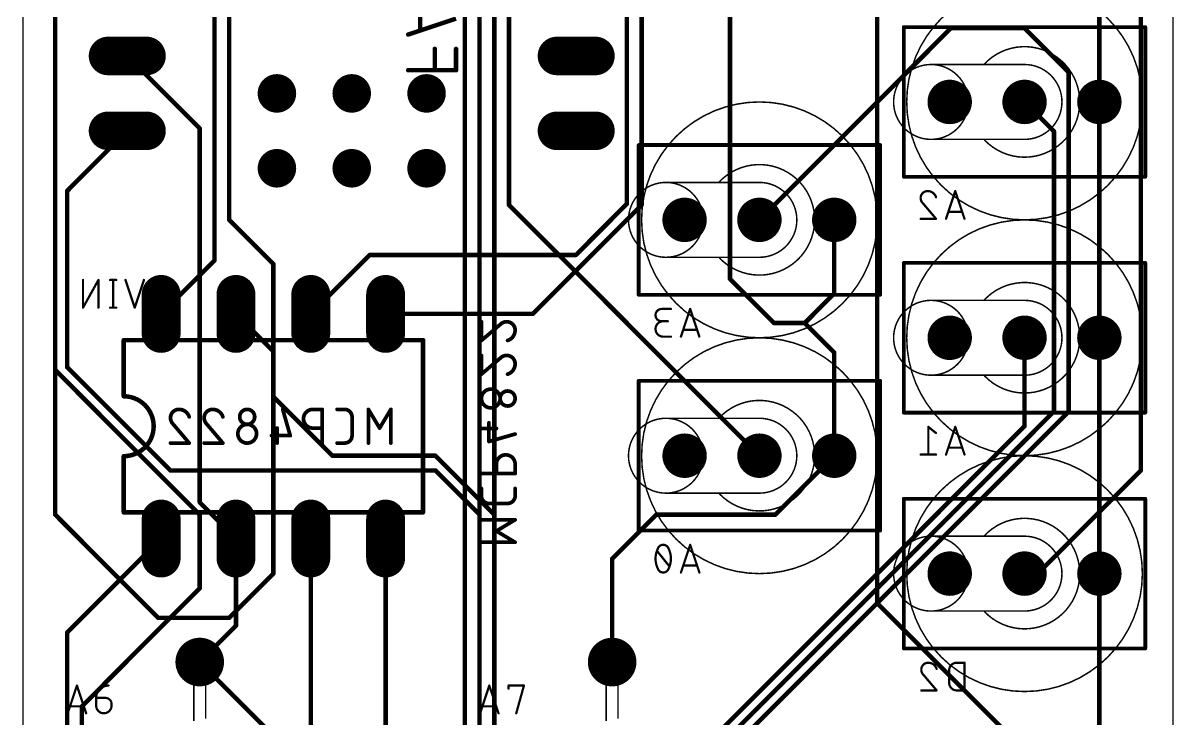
# Model space of a CAD drawing. Extents: x 0 to 39, y 0 to 99.
# Drawn here: x 0 to 39.04, y 26.07 to 49.68 of the extents above; entities that cross this region are included whole.
import ezdxf

# ---------------------------------------------------------------- set-up
doc = ezdxf.new("R2010")
doc.units = 0
for name, color, linetype in [('1', 12, 'CONTINUOUS'), ('16', 132, 'CONTINUOUS'), ('17', 110, 'CONTINUOUS'), ('20', 31, 'CONTINUOUS'), ('21', 253, 'CONTINUOUS'), ('22', 253, 'CONTINUOUS'), ('23', 53, 'CONTINUOUS'), ('24', 53, 'CONTINUOUS'), ('26', 253, 'CONTINUOUS'), ('28', 253, 'CONTINUOUS'), ('51', 253, 'CONTINUOUS')]:
    doc.layers.add(name, color=color, linetype=linetype)

# ---------------------------------------------------------------- blocks, each defined once
blk = doc.blocks.new('ROUNDP')
at = {"const_width": 0.5}
blk.add_lwpolyline([(0, -0.25, 1), (0, 0.25, 1), (0, -0.25)], format="xyb", dxfattribs=at)
blk = doc.blocks.new('LONGP100')
at = {"const_width": 1}
blk.add_lwpolyline([(-0.5, 0), (0.5, 0)], dxfattribs=at)
at = {"const_width": 0.5}
for points in [[(-0.5, 0.25, 1), (-0.5, -0.25)], [(0.5, -0.25, 1), (0.5, 0.25)]]:
    blk.add_lwpolyline(points, format="xyb", dxfattribs=at)

msp = doc.modelspace()

# ---------------------------------------------------------------- linework, layer by layer
at = {"layer": '1', "const_width": 0.1524}
for points in [[(37.9478, 72), (37.9478, 34.5)], [(21, 59.04), (21, 43.5)], [(20.5, 57), (20.5, 43.54)], [(1.0922, 56.5), (1.0922, 37.9078)], [(7, 52.72), (7, 43)], [(6.5, 50.68), (6.5, 41.62)], [(29, 50.5), (29, 30)], [(1.5, 43.98), (3.54, 46.02)], [(1.5, 38), (1.5, 43.98)], [(21, 43.5), (17.31, 39.81)], [(20.5, 43.54), (18.77, 41.81)], [(7, 43), (8.5, 41.5)], [(9.77, 39.81), (11.77, 41.81)], [(18.77, 41.81), (11.77, 41.81)], [(4.69, 39.81), (6.5, 41.62)], [(8.5, 41.5), (8.5, 37)], [(17.31, 39.81), (12.31, 39.81)], [(1.0922, 37.9078), (6, 33)], [(5, 34.5), (1.5, 38)], [(8.5, 37), (10.5, 35)], [(10.5, 35), (14, 35)], [(14, 35), (16, 33)], [(25.54, 33), (27.54, 35)], [(14, 34.5), (5, 34.5)], [(15.5, 33), (14, 34.5)], [(37.9478, 34.5), (34.4478, 31)], [(6, 33), (6, 30.5)], [(15.5, 33), (15.5, 14)], [(16, 33), (16, 18)], [(21.5, 33), (20, 31.5)], [(21.5, 33), (25.54, 33)], [(4.69, 32.19), (1.5, 29)], [(7.23, 29.23), (7.23, 32.19)], [(9.77, 6.23), (9.77, 32.19)], [(12.31, 6.69), (12.31, 32.19)], [(20, 28), (20, 31.5)], [(34, 31), (34.4478, 31)], [(6, 30.5), (2, 26.5)], [(29, 30), (36.5, 22.5)], [(6, 28), (7.23, 29.23)], [(1.5, 29), (1.5, 3.5)], [(2, 26.5), (2, 18.5)]]:
    msp.add_lwpolyline(points, dxfattribs=at)
at = {"layer": '1', "const_width": 0.0762}
for points in [[(3.5669, 45.9931, 1), (3.5131, 46.0469)], [(1.5381, 43.98, 1), (1.4619, 43.98)], [(1.4731, 44.0069, 1), (1.5269, 43.9531)], [(20.4619, 43.54, 1), (20.5381, 43.54)], [(20.5269, 43.5131, 1), (20.4731, 43.5669)], [(20.9619, 43.5, 1), (21.0381, 43.5)], [(21.0269, 43.4731, 1), (20.9731, 43.5269)], [(6.9619, 43, 1), (7.0381, 43)], [(7.0269, 43.0269, 1), (6.9731, 42.9731)], [(11.77, 41.8481, 1), (11.77, 41.7719)], [(11.7969, 41.7831, 1), (11.7431, 41.8369)], [(18.7431, 41.8369, 1), (18.7969, 41.7831)], [(18.77, 41.7719, 1), (18.77, 41.8481)], [(6.4619, 41.62, 1), (6.5381, 41.62)], [(6.5269, 41.5931, 1), (6.4731, 41.6469)], [(8.5381, 41.5, 1), (8.4619, 41.5)], [(8.4731, 41.4731, 1), (8.5269, 41.5269)], [(4.6631, 39.8369, 1), (4.7169, 39.7831)], [(9.7431, 39.8369, 1), (9.7969, 39.7831)], [(12.31, 39.8481, 1), (12.31, 39.7719)], [(17.2831, 39.8369, 1), (17.3369, 39.7831)], [(17.31, 39.7719, 1), (17.31, 39.8481)], [(1.0541, 37.9078, 1), (1.1303, 37.9078)], [(1.1191, 37.9347, 1), (1.0653, 37.8809)], [(1.4619, 38, 1), (1.5381, 38)], [(1.5269, 38.0269, 1), (1.4731, 37.9731)], [(8.4619, 37, 1), (8.5381, 37)], [(8.5269, 37.0269, 1), (8.4731, 36.9731)], [(10.5, 35.0381, 1), (10.5, 34.9619)], [(10.4731, 34.9731, 1), (10.5269, 35.0269)], [(14.0269, 35.0269, 1), (13.9731, 34.9731)], [(14, 34.9619, 1), (14, 35.0381)], [(27.5669, 34.9731, 1), (27.5131, 35.0269)], [(5, 34.5381, 1), (5, 34.4619)], [(4.9731, 34.4731, 1), (5.0269, 34.5269)], [(14.0269, 34.5269, 1), (13.9731, 34.4731)], [(14, 34.4619, 1), (14, 34.5381)], [(37.9097, 34.5, 1), (37.9859, 34.5)], [(37.9747, 34.4731, 1), (37.9209, 34.5269)], [(6.0381, 33, 1), (5.9619, 33)], [(5.9731, 32.9731, 1), (6.0269, 33.0269)], [(15.5381, 33, 1), (15.4619, 33)], [(15.4731, 32.9731, 1), (15.5269, 33.0269)], [(16.0381, 33, 1), (15.9619, 33)], [(15.9731, 32.9731, 1), (16.0269, 33.0269)], [(21.5, 33.0381, 1), (21.5, 32.9619)], [(21.5269, 32.9731, 1), (21.4731, 33.0269)], [(25.5131, 33.0269, 1), (25.5669, 32.9731)], [(25.54, 32.9619, 1), (25.54, 33.0381)], [(4.7169, 32.1631, 1), (4.6631, 32.2169)], [(7.2681, 32.19, 1), (7.1919, 32.19)], [(9.8081, 32.19, 1), (9.7319, 32.19)], [(12.3481, 32.19, 1), (12.2719, 32.19)], [(20.0381, 31.5, 1), (19.9619, 31.5)], [(19.9731, 31.5269, 1), (20.0269, 31.4731)], [(34, 31.0381, 1), (34, 30.9619)], [(34.4209, 31.0269, 1), (34.4747, 30.9731)], [(34.4478, 30.9619, 1), (34.4478, 31.0381)], [(5.9619, 30.5, 1), (6.0381, 30.5)], [(6.0269, 30.4731, 1), (5.9731, 30.5269)], [(29.0269, 30.0269, 1), (28.9731, 29.9731)], [(28.9619, 30, 1), (29.0381, 30)], [(7.2569, 29.2031, 1), (7.2031, 29.2569)], [(1.5381, 29, 1), (1.4619, 29)], [(1.4731, 29.0269, 1), (1.5269, 28.9731)], [(7.1919, 29.23, 1), (7.2681, 29.23)], [(5.9731, 28.0269, 1), (6.0269, 27.9731)], [(19.9619, 28, 1), (20.0381, 28)], [(2.0381, 26.5, 1), (1.9619, 26.5)], [(1.9731, 26.5269, 1), (2.0269, 26.4731)]]:
    msp.add_lwpolyline(points, format="xyb", dxfattribs=at)
at = {"layer": '16', "const_width": 0.1524}
for points in [[(1.0922, 79.1322), (1.0922, 33)], [(16.5, 43.5), (16.5, 63.5)], [(16, 63), (16, 22.5)], [(15.5, 62.5), (15.5, 22.5)], [(15, 62), (15, 22.5)], [(24, 50.5), (24, 41)], [(36.54, 50.5), (36.54, 47)], [(31.5, 49.5), (25, 43)], [(34, 49.5), (31.5, 49.5)], [(35.5, 48), (34, 49.5)], [(3.54, 48.56), (6, 46.1)], [(35.5, 36.5), (35.5, 48)], [(35, 46), (34, 47)], [(36.54, 47), (36.54, 39)], [(6, 46.1), (6, 33.42)], [(35, 36.5), (35, 46)], [(25, 35), (16.5, 43.5)], [(27.54, 40.5), (27.54, 43)], [(24, 41), (25.5, 39.5)], [(27.54, 40.5), (26.54, 39.5)], [(7.23, 39.81), (8.5, 38.54)], [(25.5, 39.5), (26.54, 39.5)], [(26.54, 39.5), (27.54, 38.5)], [(34, 36), (34, 39)], [(36.54, 31), (36.54, 39)], [(8.5, 31), (8.5, 38.54)], [(27.54, 35), (27.54, 38.5)], [(19, 20.5), (35, 36.5)], [(19, 20), (35.5, 36.5)], [(34, 36), (19, 21)], [(6, 33.42), (7.23, 32.19)], [(1.0922, 33), (4.5922, 29.5)], [(7, 29.5), (8.5, 31)], [(36.54, 14.27), (36.54, 31)], [(4.5922, 29.5), (7, 29.5)], [(6, 28), (9.5, 24.5)]]:
    msp.add_lwpolyline(points, dxfattribs=at)
at = {"layer": '16', "const_width": 0.0762}
for points in [[(31.5, 49.5381, 1), (31.5, 49.4619)], [(31.5269, 49.4731, 1), (31.4731, 49.5269)], [(34.0269, 49.5269, 1), (33.9731, 49.4731)], [(34, 49.4619, 1), (34, 49.5381)], [(3.5669, 48.5869, 1), (3.5131, 48.5331)], [(35.5381, 48, 1), (35.4619, 48)], [(35.4731, 47.9731, 1), (35.5269, 48.0269)], [(34.0269, 47.0269, 1), (33.9731, 46.9731)], [(36.5781, 47, 1), (36.5019, 47)], [(36.5019, 47, 1), (36.5781, 47)], [(6.0381, 46.1, 1), (5.9619, 46.1)], [(5.9731, 46.0731, 1), (6.0269, 46.1269)], [(35.0381, 46, 1), (34.9619, 46)], [(34.9731, 45.9731, 1), (35.0269, 46.0269)], [(16.4619, 43.5, 1), (16.5381, 43.5)], [(16.5269, 43.5269, 1), (16.4731, 43.4731)], [(24.9731, 43.0269, 1), (25.0269, 42.9731)], [(27.5781, 43, 1), (27.5019, 43)], [(23.9619, 41, 1), (24.0381, 41)], [(24.0269, 41.0269, 1), (23.9731, 40.9731)], [(27.5019, 40.5, 1), (27.5781, 40.5)], [(27.5669, 40.4731, 1), (27.5131, 40.5269)], [(7.2569, 39.8369, 1), (7.2031, 39.7831)], [(25.5, 39.5381, 1), (25.5, 39.4619)], [(25.4731, 39.4731, 1), (25.5269, 39.5269)], [(26.5669, 39.5269, 1), (26.5131, 39.4731)], [(26.5131, 39.5269, 1), (26.5669, 39.4731)], [(26.54, 39.4619, 1), (26.54, 39.5381)], [(34.0381, 39, 1), (33.9619, 39)], [(36.5781, 39, 1), (36.5019, 39)], [(36.5019, 39, 1), (36.5781, 39)], [(8.5381, 38.54, 1), (8.4619, 38.54)], [(8.4731, 38.5131, 1), (8.5269, 38.5669)], [(27.5781, 38.5, 1), (27.5019, 38.5)], [(27.5131, 38.4731, 1), (27.5669, 38.5269)], [(34.9619, 36.5, 1), (35.0381, 36.5)], [(35.0269, 36.4731, 1), (34.9731, 36.5269)], [(35.4619, 36.5, 1), (35.5381, 36.5)], [(35.5269, 36.4731, 1), (35.4731, 36.5269)], [(33.9619, 36, 1), (34.0381, 36)], [(34.0269, 35.9731, 1), (33.9731, 36.0269)], [(24.9731, 34.9731, 1), (25.0269, 35.0269)], [(27.5019, 35, 1), (27.5781, 35)], [(5.9619, 33.42, 1), (6.0381, 33.42)], [(6.0269, 33.4469, 1), (5.9731, 33.3931)], [(1.0541, 33, 1), (1.1303, 33)], [(1.1191, 33.0269, 1), (1.0653, 32.9731)], [(7.2031, 32.1631, 1), (7.2569, 32.2169)], [(8.4619, 31, 1), (8.5381, 31)], [(8.5269, 30.9731, 1), (8.4731, 31.0269)], [(36.5781, 31, 1), (36.5019, 31)], [(36.5019, 31, 1), (36.5781, 31)], [(4.5922, 29.5381, 1), (4.5922, 29.4619)], [(4.5653, 29.4731, 1), (4.6191, 29.5269)], [(6.9731, 29.5269, 1), (7.0269, 29.4731)], [(7, 29.4619, 1), (7, 29.5381)], [(6.0269, 28.0269, 1), (5.9731, 27.9731)]]:
    msp.add_lwpolyline(points, format="xyb", dxfattribs=at)
at = {"layer": '20'}
for p, q in [((0, 99.05), (0, 0)), ((39.04, 0), (39.04, 99.05))]:
    msp.add_line(p, q, dxfattribs=at)
at = {"layer": '21'}
for points, const_width in [([(29.9, 49.5718, 1), (29.9, 49.5082)], 0.0635), ([(29.9318, 49.54, 1), (29.8683, 49.54)], 0.0635), ([(38.1318, 49.54, 1), (38.0682, 49.54)], 0.0635), ([(38.1, 49.5082, 1), (38.1, 49.5718)], 0.0635), ([(20.9, 45.5718, 1), (20.9, 45.5082)], 0.0635), ([(20.9318, 45.54, 1), (20.8683, 45.54)], 0.0635), ([(29.1318, 45.54, 1), (29.0683, 45.54)], 0.0635), ([(29.1, 45.5082, 1), (29.1, 45.5718)], 0.0635), ([(29.9, 44.4918, 1), (29.9, 44.4282)], 0.0635), ([(38.1, 44.4282, 1), (38.1, 44.4918)], 0.0635), ([(29.8683, 44.46, 1), (29.9318, 44.46)], 0.0635), ([(38.0682, 44.46, 1), (38.1318, 44.46)], 0.0635), ([(29.9, 41.5718, 1), (29.9, 41.5082)], 0.0635), ([(29.9318, 41.54, 1), (29.8683, 41.54)], 0.0635), ([(38.1318, 41.54, 1), (38.0682, 41.54)], 0.0635), ([(38.1, 41.5082, 1), (38.1, 41.5718)], 0.0635), ([(20.9, 40.4918, 1), (20.9, 40.4282)], 0.0635), ([(20.8683, 40.46, 1), (20.9318, 40.46)], 0.0635), ([(29.0683, 40.46, 1), (29.1318, 40.46)], 0.0635), ([(29.1, 40.4282, 1), (29.1, 40.4918)], 0.0635), ([(20.9, 37.5718, 1), (20.9, 37.5082)], 0.0635), ([(20.9318, 37.54, 1), (20.8683, 37.54)], 0.0635), ([(29.1318, 37.54, 1), (29.0683, 37.54)], 0.0635), ([(29.1, 37.5082, 1), (29.1, 37.5718)], 0.0635), ([(29.9, 36.4918, 1), (29.9, 36.4282)], 0.0635), ([(29.8683, 36.46, 1), (29.9318, 36.46)], 0.0635), ([(38.0682, 36.46, 1), (38.1318, 36.46)], 0.0635), ([(38.1, 36.4282, 1), (38.1, 36.4918)], 0.0635), ([(29.9, 33.5718, 1), (29.9, 33.5082)], 0.0635), ([(29.9318, 33.54, 1), (29.8683, 33.54)], 0.0635), ([(38.1318, 33.54, 1), (38.0682, 33.54)], 0.0635), ([(38.1, 33.5082, 1), (38.1, 33.5718)], 0.0635), ([(20.9, 32.4918, 1), (20.9, 32.4282)], 0.0635), ([(20.8683, 32.46, 1), (20.9318, 32.46)], 0.0635), ([(29.0683, 32.46, 1), (29.1318, 32.46)], 0.0635), ([(29.1, 32.4282, 1), (29.1, 32.4918)], 0.0635), ([(29.9, 28.4917, 1), (29.9, 28.4283)], 0.0635), ([(38.1, 28.4283, 1), (38.1, 28.4917)], 0.0635), ([(29.8683, 28.46, 1), (29.9318, 28.46)], 0.0635), ([(38.0682, 28.46, 1), (38.1318, 28.46)], 0.0635), ([(1.8482, 27.2083, 1), (1.8121, 27.1963)], 0.0381), ([(1.8482, 27.1963, 1), (1.8121, 27.2083)], 0.0381), ([(2.9012, 27.2023, 0.4142), (2.4835, 26.7846)], 0.0762), ([(2.9012, 27.1833, 1), (2.9012, 27.2213)], 0.0381), ([(15.8482, 27.2083, 1), (15.8121, 27.1963)], 0.0381), ([(15.8482, 27.1963, 1), (15.8121, 27.2083)], 0.0381), ([(16.4835, 27.2214, 1), (16.4835, 27.1833)], 0.0381), ([(16.5026, 27.2023, 1), (16.4645, 27.2023)], 0.0381), ([(16.4645, 27.0979, 1), (16.5026, 27.0979)], 0.0381), ([(17.024, 27.1972, 1), (16.9873, 27.2074)], 0.0381), ([(17.0056, 27.1833, 1), (17.0056, 27.2214)], 0.0381), ([(2.4835, 26.8037, 1), (2.4835, 26.7656)], 0.0381), ([(2.4835, 26.5236, 1), (3.0056, 26.5236)], 0.0762), ([(2.5026, 26.7846, 1), (2.4645, 26.7846)], 0.0381), ([(2.4645, 26.7846, 1), (2.5026, 26.7846)], 0.0381), ([(2.5026, 26.5236, 1), (2.4645, 26.5236)], 0.0381), ([(3.0056, 26.5758, 0.4142), (2.7968, 26.7846)], 0.0762), ([(2.7968, 26.8037, 1), (2.7968, 26.7656)], 0.0381), ([(2.7968, 26.7656, 1), (2.7968, 26.8037)], 0.0381), ([(3.0247, 26.5758, 1), (2.9866, 26.5758)], 0.0381), ([(2.9866, 26.5758, 1), (3.0247, 26.5758)], 0.0381), ([(3.0247, 26.5236, 1), (2.9866, 26.5236)], 0.0381), ([(1.4988, 26.2685, 1), (1.535, 26.2565)], 0.0381), ([(1.5952, 26.5165, 1), (1.5952, 26.4784)], 0.0381), ([(2.0651, 26.4784, 1), (2.0651, 26.5165)], 0.0381), ([(2.1254, 26.2565, 1), (2.1615, 26.2685)], 0.0381), ([(2.4645, 26.5236, 1), (2.5026, 26.5236)], 0.0381), ([(2.9866, 26.5236, 1), (3.0247, 26.5236)], 0.0381), ([(15.4988, 26.2685, 1), (15.535, 26.2565)], 0.0381), ([(15.5952, 26.5165, 1), (15.5952, 26.4784)], 0.0381), ([(16.0651, 26.4784, 1), (16.0651, 26.5165)], 0.0381), ([(16.1254, 26.2565, 1), (16.1615, 26.2685)], 0.0381), ([(16.7262, 26.2676, 1), (16.7629, 26.2574)], 0.0381)]:
    msp.add_lwpolyline(points, format="xyb", dxfattribs=dict(at, const_width=const_width))
for points, const_width in [([(29.9, 49.54), (38.1, 49.54)], 0.127), ([(29.9, 44.46), (29.9, 49.54)], 0.127), ([(38.1, 49.54), (38.1, 44.46)], 0.127), ([(20.9, 45.54), (29.1, 45.54)], 0.127), ([(20.9, 40.46), (20.9, 45.54)], 0.127), ([(29.1, 45.54), (29.1, 40.46)], 0.127), ([(38.1, 44.46), (29.9, 44.46)], 0.127), ([(29.9, 41.54), (38.1, 41.54)], 0.127), ([(29.9, 36.46), (29.9, 41.54)], 0.127), ([(38.1, 41.54), (38.1, 36.46)], 0.127), ([(29.1, 40.46), (20.9, 40.46)], 0.127), ([(20.9, 37.54), (29.1, 37.54)], 0.127), ([(20.9, 32.46), (20.9, 37.54)], 0.127), ([(29.1, 37.54), (29.1, 32.46)], 0.127), ([(38.1, 36.46), (29.9, 36.46)], 0.127), ([(29.9, 33.54), (38.1, 33.54)], 0.127), ([(29.9, 28.46), (29.9, 33.54)], 0.127), ([(38.1, 33.54), (38.1, 28.46)], 0.127), ([(29.1, 32.46), (20.9, 32.46)], 0.127), ([(38.1, 28.46), (29.9, 28.46)], 0.127), ([(1.5169, 26.2625), (1.8302, 27.2023)], 0.0762), ([(1.8302, 27.2023), (2.1434, 26.2625)], 0.0762), ([(15.5169, 26.2625), (15.8302, 27.2023)], 0.0762), ([(15.8302, 27.2023), (16.1434, 26.2625)], 0.0762), ([(16.4835, 27.0979), (16.4835, 27.2023)], 0.0762), ([(16.4835, 27.2023), (17.0056, 27.2023)], 0.0762), ([(17.0056, 27.2023), (16.7446, 26.2625)], 0.0762), ([(2.4835, 26.7846), (2.7968, 26.7846)], 0.0762), ([(2.4835, 26.5236), (2.4835, 26.7846)], 0.0762), ([(3.0056, 26.5758), (3.0056, 26.5236)], 0.0762), ([(2.0651, 26.4975), (1.5952, 26.4975)], 0.0762), ([(16.0651, 26.4975), (15.5952, 26.4975)], 0.0762)]:
    msp.add_lwpolyline(points, dxfattribs=dict(at, const_width=const_width))
at = {"layer": '22', "const_width": 0.1524}
for points in [[(3.42, 38.921), (13.58, 38.921)], [(3.42, 38.921), (3.42, 37.016)], [(13.58, 33.079), (13.58, 38.921)], [(3.42, 33.079), (3.42, 34.984)], [(13.58, 33.079), (3.42, 33.079)]]:
    msp.add_lwpolyline(points, dxfattribs=at)
at = {"layer": '22'}
for points, const_width in [([(3.42, 38.9591, 1), (3.42, 38.8829)], 0.0762), ([(3.4581, 38.921, 1), (3.3819, 38.921)], 0.0762), ([(13.6181, 38.921, 1), (13.5419, 38.921)], 0.0762), ([(13.58, 38.8829, 1), (13.58, 38.9591)], 0.0762), ([(3.42, 34.984, 1), (3.42, 37.016)], 0.1524), ([(3.42, 37.0541, 1), (3.42, 36.9779)], 0.0762), ([(3.3819, 37.016, 1), (3.4581, 37.016)], 0.0762), ([(3.4581, 34.984, 1), (3.3819, 34.984)], 0.0762), ([(3.42, 35.0221, 1), (3.42, 34.9459)], 0.0762), ([(3.42, 33.1171, 1), (3.42, 33.0409)], 0.0762), ([(3.3819, 33.079, 1), (3.4581, 33.079)], 0.0762), ([(13.5419, 33.079, 1), (13.6181, 33.079)], 0.0762), ([(13.58, 33.0409, 1), (13.58, 33.1171)], 0.0762)]:
    msp.add_lwpolyline(points, format="xyb", dxfattribs=dict(at, const_width=const_width))
at = {"layer": '23'}
for p in [(34, 47), (25, 43), (34, 39), (25, 35), (34, 31)]:
    msp.add_point(p, dxfattribs=at)
at = {"layer": '24'}
msp.add_point((8.5, 36), dxfattribs=at)
at = {"layer": '26'}
for points, const_width in [([(13.4826, 50.2338), (13.4826, 49.421)], 0.1524), ([(13.0762, 49.2855), (14.7018, 49.8274)], 0.1524), ([(13.9793, 48.0762), (13.9793, 48.7987)], 0.1524), ([(14.7018, 48.0762), (14.7018, 48.7987)], 0.1524), ([(13.0762, 48.0762), (14.7018, 48.0762)], 0.1524), ([(31.6486, 43.9779), (31.3354, 43.0381)], 0.0762), ([(31.9619, 43.0381), (31.6486, 43.9779)], 0.0762), ([(30.5515, 43.5602), (30.9953, 43.0381)], 0.0762), ([(30.9953, 43.0381), (30.4732, 43.0381)], 0.0762), ([(31.4137, 43.2731), (31.8836, 43.2731)], 0.0762), ([(2.5602, 40.9619), (2.0381, 40.0221)], 0.0762), ([(2.0381, 40.0221), (2.0381, 40.9619)], 0.0762), ([(2.5602, 40.0221), (2.5602, 40.9619)], 0.0762), ([(3.1656, 40.9619), (2.9567, 40.9619)], 0.0762), ([(3.0612, 40.9619), (3.0612, 40.0221)], 0.0762), ([(3.7927, 40.0221), (3.4794, 40.9619)], 0.0762), ([(4.1059, 40.9619), (3.7927, 40.0221)], 0.0762), ([(3.1656, 40.0221), (2.9567, 40.0221)], 0.0762), ([(21.9953, 39.9779), (21.682, 39.9779)], 0.0762), ([(22.6486, 39.9779), (22.3354, 39.0381)], 0.0762), ([(22.9619, 39.0381), (22.6486, 39.9779)], 0.0762), ([(15.5635, 38.9088), (15.5635, 39.5438)], 0.127), ([(16.1985, 39.4485), (15.5635, 38.9088)], 0.127), ([(21.682, 39.5602), (21.8909, 39.5602)], 0.0762), ([(21.9953, 39.0381), (21.7342, 39.0381)], 0.0762), ([(22.4137, 39.2731), (22.8836, 39.2731)], 0.0762), ([(15.5635, 37.7658), (15.5635, 38.4008)], 0.127), ([(16.1985, 38.3055), (15.5635, 37.7658)], 0.127), ([(16.0715, 35.9243), (15.5635, 35.9243)], 0.127), ([(15.8175, 35.4798), (15.8175, 36.1148)], 0.127), ([(30.9953, 35.7691), (30.7342, 35.9779)], 0.0762), ([(30.7342, 35.9779), (30.7342, 35.0381)], 0.0762), ([(31.6486, 35.9779), (31.3354, 35.0381)], 0.0762), ([(31.9619, 35.0381), (31.6486, 35.9779)], 0.0762), ([(16.7065, 35.7338), (15.8175, 35.4798)], 0.127), ([(31.4137, 35.2731), (31.8836, 35.2731)], 0.0762), ([(16.0715, 34.7114), (16.0715, 34.3939)], 0.127), ([(16.7065, 34.3939), (16.7065, 34.7114)], 0.127), ([(30.9953, 35.0381), (30.4732, 35.0381)], 0.0762), ([(15.5635, 34.3939), (16.7065, 34.3939)], 0.127), ([(15.5635, 33.8886), (15.5635, 33.6346)], 0.127), ([(16.7065, 33.6346), (16.7065, 33.8886)], 0.127), ([(15.8175, 33.3806), (16.4525, 33.3806)], 0.127), ([(16.7065, 32.8255), (15.5635, 32.8255)], 0.127), ([(16.0715, 32.4445), (16.7065, 32.8255)], 0.127), ([(16.7065, 32.0635), (16.0715, 32.4445)], 0.127), ([(15.5635, 32.0635), (16.7065, 32.0635)], 0.127), ([(22.6486, 31.9779), (22.3354, 31.0381)], 0.0762), ([(22.9619, 31.0381), (22.6486, 31.9779)], 0.0762), ([(21.9431, 31.2469), (21.5254, 31.7691)], 0.0762), ([(22.4137, 31.2731), (22.8836, 31.2731)], 0.0762), ([(31.4398, 27.7168), (31.4398, 27.2992)], 0.0762), ([(31.9619, 27.9779), (31.7008, 27.9779)], 0.0762), ([(31.9619, 27.0381), (31.9619, 27.9779)], 0.0762), ([(30.5732, 27.5602), (31.017, 27.0381)], 0.0762), ([(31.017, 27.0381), (30.4949, 27.0381)], 0.0762), ([(31.7008, 27.0381), (31.9619, 27.0381)], 0.0762)]:
    msp.add_lwpolyline(points, dxfattribs=dict(at, const_width=const_width))
for points, const_width in [([(13.0642, 49.3217, 1), (13.0882, 49.2494)], 0.0762), ([(13.4445, 49.421, 1), (13.5207, 49.421)], 0.0762), ([(14.0174, 48.7987, 1), (13.9412, 48.7987)], 0.0762), ([(14.7399, 48.7987, 1), (14.6637, 48.7987)], 0.0762), ([(13.0762, 48.1143, 1), (13.0762, 48.0381)], 0.0762), ([(13.9412, 48.0762, 1), (14.0174, 48.0762)], 0.0762), ([(14.6637, 48.0762, 1), (14.7399, 48.0762)], 0.0762), ([(14.7018, 48.0381, 1), (14.7018, 48.1143)], 0.0762), ([(30.4922, 43.743, 1), (30.4541, 43.7429)], 0.0381), ([(30.7081, 43.9779, 0.4142), (30.4732, 43.743)], 0.0762), ([(30.4732, 43.743, 0.2053), (30.5515, 43.5602)], 0.0762), ([(30.4541, 43.743, 1), (30.4922, 43.743)], 0.0381), ([(30.9953, 43.7691, 0.3252), (30.7081, 43.9779)], 0.0762), ([(30.7081, 43.9969, 1), (30.7081, 43.9589)], 0.0381), ([(30.7081, 43.9589, 1), (30.7081, 43.997)], 0.0381), ([(30.9772, 43.7632, 1), (31.0134, 43.7749)], 0.0381), ([(31.6667, 43.9839, 1), (31.6306, 43.9719)], 0.0381), ([(31.6667, 43.9719, 1), (31.6306, 43.9839)], 0.0381), ([(30.566, 43.5725, 1), (30.537, 43.5479)], 0.0381), ([(30.5384, 43.5464, 1), (30.5646, 43.574)], 0.0381), ([(30.4732, 43.0572, 1), (30.4732, 43.0191)], 0.0381), ([(30.9808, 43.0258, 1), (31.0098, 43.0504)], 0.0381), ([(30.9953, 43.0191, 1), (30.9953, 43.0572)], 0.0381), ([(31.3173, 43.0441, 1), (31.3534, 43.0321)], 0.0381), ([(31.4137, 43.2921, 1), (31.4137, 43.254)], 0.0381), ([(31.8836, 43.254, 1), (31.8836, 43.2921)], 0.0381), ([(31.9438, 43.0321, 1), (31.98, 43.0441)], 0.0381), ([(2.0572, 40.9619, 1), (2.0191, 40.9619)], 0.0381), ([(2.5793, 40.9619, 1), (2.5412, 40.9619)], 0.0381), ([(2.5769, 40.9526, 1), (2.5436, 40.9712)], 0.0381), ([(2.9567, 40.9809, 1), (2.9567, 40.9428)], 0.0381), ([(3.0802, 40.9619, 1), (3.0421, 40.9619)], 0.0381), ([(3.1656, 40.9428, 1), (3.1656, 40.9809)], 0.0381), ([(3.4975, 40.9679, 1), (3.4613, 40.9559)], 0.0381), ([(4.124, 40.9559, 1), (4.0879, 40.9679)], 0.0381), ([(2.0214, 40.0314, 1), (2.0548, 40.0128)], 0.0381), ([(2.0191, 40.0221, 1), (2.0572, 40.0221)], 0.0381), ([(2.5412, 40.0221, 1), (2.5793, 40.0221)], 0.0381), ([(2.9567, 40.0412, 1), (2.9567, 40.0031)], 0.0381), ([(3.0421, 40.0221, 1), (3.0802, 40.0221)], 0.0381), ([(3.1656, 40.0031, 1), (3.1656, 40.0412)], 0.0381), ([(3.7746, 40.0281, 1), (3.8107, 40.0161)], 0.0381), ([(3.7746, 40.0161, 1), (3.8107, 40.0281)], 0.0381), ([(21.682, 39.9779, 1), (21.682, 39.5602)], 0.0762), ([(21.682, 39.997, 1), (21.682, 39.9589)], 0.0381), ([(21.682, 39.9589, 1), (21.682, 39.997)], 0.0381), ([(21.9953, 39.9589, 1), (21.9953, 39.997)], 0.0381), ([(22.6667, 39.9839, 1), (22.6306, 39.9719)], 0.0381), ([(22.6667, 39.9719, 1), (22.6306, 39.9839)], 0.0381), ([(15.5953, 39.5438, 1), (15.5318, 39.5438)], 0.0635), ([(16.4208, 39.5438, 0.2053), (16.1985, 39.4485)], 0.127), ([(16.1755, 39.4704, 1), (16.2215, 39.4267)], 0.0635), ([(16.2191, 39.4244, 1), (16.1779, 39.4727)], 0.0635), ([(16.7065, 39.258, 0.4142), (16.4208, 39.5438)], 0.127), ([(16.4208, 39.5755, 1), (16.4208, 39.512)], 0.0635), ([(16.4207, 39.512, 1), (16.4208, 39.5755)], 0.0635), ([(21.7342, 39.5602, 1), (21.7342, 39.0381)], 0.0762), ([(21.682, 39.5793, 1), (21.682, 39.5412)], 0.0381), ([(21.682, 39.5412, 1), (21.682, 39.5793)], 0.0381), ([(21.7342, 39.5412, 1), (21.7342, 39.5793)], 0.0381), ([(21.8909, 39.5412, 1), (21.8909, 39.5793)], 0.0381), ([(16.4525, 38.9088, 0.3252), (16.7065, 39.258)], 0.127), ([(16.7383, 39.258, 1), (16.6748, 39.258)], 0.0635), ([(16.6748, 39.258, 1), (16.7383, 39.258)], 0.0635), ([(21.7342, 39.0572, 1), (21.7342, 39.0191)], 0.0381), ([(21.7342, 39.0191, 1), (21.7342, 39.0572)], 0.0381), ([(21.9953, 39.0191, 1), (21.9953, 39.0572)], 0.0381), ([(22.3173, 39.0441, 1), (22.3534, 39.0321)], 0.0381), ([(22.4137, 39.2921, 1), (22.4137, 39.254)], 0.0381), ([(22.8836, 39.254, 1), (22.8836, 39.2921)], 0.0381), ([(22.9438, 39.0321, 1), (22.98, 39.0441)], 0.0381), ([(15.5429, 38.933, 1), (15.5841, 38.8846)], 0.0635), ([(15.5318, 38.9088, 1), (15.5953, 38.9088)], 0.0635), ([(16.4427, 38.939, 1), (16.4623, 38.8786)], 0.0635), ([(15.5953, 38.4008, 1), (15.5318, 38.4008)], 0.0635), ([(16.4208, 38.4008, 0.2053), (16.1985, 38.3055)], 0.127), ([(16.1755, 38.3274, 1), (16.2215, 38.2837)], 0.0635), ([(16.2191, 38.2814, 1), (16.1779, 38.3297)], 0.0635), ([(16.7065, 38.115, 0.4142), (16.4208, 38.4008)], 0.127), ([(16.4208, 38.4325, 1), (16.4208, 38.369)], 0.0635), ([(16.4207, 38.369, 1), (16.4208, 38.4325)], 0.0635), ([(16.4525, 37.7658, 0.3252), (16.7065, 38.115)], 0.127), ([(16.7383, 38.115, 1), (16.6748, 38.115)], 0.0635), ([(16.6748, 38.115, 1), (16.7383, 38.115)], 0.0635), ([(15.5429, 37.79, 1), (15.5841, 37.7416)], 0.0635), ([(15.5318, 37.7658, 1), (15.5953, 37.7658)], 0.0635), ([(16.4427, 37.796, 1), (16.4623, 37.7356)], 0.0635), ([(15.881, 37.2578, 1), (15.881, 36.6228)], 0.127), ([(15.881, 36.6228, 1), (15.881, 37.2578)], 0.127), ([(15.881, 37.2895, 1), (15.881, 37.226)], 0.0635), ([(15.881, 37.226, 1), (15.881, 37.2895)], 0.0635), ([(16.4525, 37.1943, 1), (16.4525, 36.6863)], 0.127), ([(16.4525, 36.6863, 1), (16.4525, 37.1943)], 0.127), ([(16.4525, 37.226, 1), (16.4525, 37.1625)], 0.0635), ([(16.4525, 37.1625, 1), (16.4525, 37.226)], 0.0635), ([(16.4525, 36.718, 1), (16.4525, 36.6545)], 0.0635), ([(16.4525, 36.6545, 1), (16.4525, 36.718)], 0.0635), ([(15.881, 36.6545, 1), (15.881, 36.591)], 0.0635), ([(15.881, 36.591, 1), (15.881, 36.6545)], 0.0635), ([(15.5635, 35.956, 1), (15.5635, 35.8925)], 0.0635), ([(15.8493, 36.1148, 1), (15.7858, 36.1148)], 0.0635), ([(16.0715, 35.8925, 1), (16.0715, 35.956)], 0.0635), ([(30.7461, 35.9928, 1), (30.7223, 35.963)], 0.0381), ([(30.7533, 35.9779, 1), (30.7152, 35.9779)], 0.0381), ([(31.6667, 35.9839, 1), (31.6306, 35.9719)], 0.0381), ([(31.6667, 35.9719, 1), (31.6306, 35.9839)], 0.0381), ([(15.8088, 35.5103, 1), (15.8262, 35.4493)], 0.0635), ([(16.7152, 35.7033, 1), (16.6978, 35.7643)], 0.0635), ([(30.9834, 35.7542, 1), (31.0072, 35.7839)], 0.0381), ([(15.7858, 35.4798, 1), (15.8493, 35.4798)], 0.0635), ([(31.4137, 35.2921, 1), (31.4137, 35.254)], 0.0381), ([(31.8836, 35.254, 1), (31.8836, 35.2921)], 0.0381), ([(16.7065, 34.7114, 1), (16.0715, 34.7114)], 0.127), ([(16.1032, 34.7114, 1), (16.0398, 34.7114)], 0.0635), ([(16.7383, 34.7114, 1), (16.6748, 34.7114)], 0.0635), ([(30.4732, 35.0572, 1), (30.4732, 35.0191)], 0.0381), ([(30.7152, 35.0381, 1), (30.7533, 35.0381)], 0.0381), ([(30.9953, 35.0191, 1), (30.9953, 35.0572)], 0.0381), ([(31.3173, 35.0441, 1), (31.3534, 35.0321)], 0.0381), ([(31.9438, 35.0321, 1), (31.98, 35.0441)], 0.0381), ([(15.5635, 34.4257, 1), (15.5635, 34.3622)], 0.0635), ([(16.0398, 34.7114, 1), (16.1032, 34.7114)], 0.0635), ([(16.0398, 34.3939, 1), (16.1032, 34.3939)], 0.0635), ([(16.6748, 34.7114, 1), (16.7383, 34.7114)], 0.0635), ([(16.6748, 34.3939, 1), (16.7383, 34.3939)], 0.0635), ([(16.7065, 34.3622, 1), (16.7065, 34.4257)], 0.0635), ([(15.5953, 33.8886, 1), (15.5318, 33.8886)], 0.0635), ([(15.5635, 33.6346, 0.4142), (15.8175, 33.3806)], 0.127), ([(15.5953, 33.6346, 1), (15.5318, 33.6346)], 0.0635), ([(15.5318, 33.6346, 1), (15.5953, 33.6346)], 0.0635), ([(16.4525, 33.3806, 0.4142), (16.7065, 33.6346)], 0.127), ([(16.7383, 33.8886, 1), (16.6748, 33.8886)], 0.0635), ([(16.7383, 33.6346, 1), (16.6748, 33.6346)], 0.0635), ([(16.6748, 33.6346, 1), (16.7383, 33.6346)], 0.0635), ([(15.8175, 33.4123, 1), (15.8175, 33.3488)], 0.0635), ([(15.8175, 33.3488, 1), (15.8175, 33.4123)], 0.0635), ([(16.4525, 33.4123, 1), (16.4525, 33.3488)], 0.0635), ([(16.4525, 33.3488, 1), (16.4525, 33.4123)], 0.0635), ([(15.5635, 32.8573, 1), (15.5635, 32.7937)], 0.0635), ([(16.7228, 32.7983, 1), (16.6902, 32.8527)], 0.0635), ([(16.7065, 32.7937, 1), (16.7065, 32.8573)], 0.0635), ([(16.0878, 32.4717, 1), (16.0552, 32.4173)], 0.0635), ([(16.0552, 32.4717, 1), (16.0878, 32.4173)], 0.0635), ([(15.5635, 32.0953, 1), (15.5635, 32.0318)], 0.0635), ([(16.6902, 32.0363, 1), (16.7228, 32.0907)], 0.0635), ([(16.7065, 32.0318, 1), (16.7065, 32.0953)], 0.0635), ([(21.7342, 31.9779, 0.3205), (21.5515, 31.8474)], 0.0762), ([(21.917, 31.8474, 0.3205), (21.7342, 31.9779)], 0.0762), ([(21.7342, 31.9969, 1), (21.7342, 31.9589)], 0.0381), ([(21.7342, 31.9589, 1), (21.7342, 31.9969)], 0.0381), ([(22.6667, 31.9839, 1), (22.6306, 31.9719)], 0.0381), ([(22.6667, 31.9719, 1), (22.6306, 31.9839)], 0.0381), ([(21.5515, 31.8474, 0.1139), (21.4732, 31.508)], 0.0762), ([(21.5403, 31.781, 1), (21.5105, 31.7572)], 0.0381), ([(21.5335, 31.8536, 1), (21.5695, 31.8412)], 0.0381), ([(21.5686, 31.839, 1), (21.5344, 31.8557)], 0.0381), ([(21.9953, 31.508, 0.1139), (21.917, 31.8474)], 0.0762), ([(21.9341, 31.8557, 1), (21.8999, 31.839)], 0.0381), ([(21.899, 31.8412, 1), (21.935, 31.8536)], 0.0381), ([(21.4732, 31.508, 0.1139), (21.5515, 31.1686)], 0.0762), ([(21.4922, 31.508, 1), (21.4541, 31.508)], 0.0381), ([(21.4541, 31.508, 1), (21.4922, 31.508)], 0.0381), ([(21.917, 31.1686, 0.1139), (21.9953, 31.508)], 0.0762), ([(21.9282, 31.235, 1), (21.958, 31.2588)], 0.0381), ([(22.0143, 31.508, 1), (21.9762, 31.508)], 0.0381), ([(21.9762, 31.508, 1), (22.0143, 31.508)], 0.0381), ([(22.4137, 31.2921, 1), (22.4137, 31.254)], 0.0381), ([(22.8836, 31.254, 1), (22.8836, 31.2921)], 0.0381), ([(21.5515, 31.1686, 0.3205), (21.7342, 31.0381)], 0.0762), ([(21.5695, 31.1748, 1), (21.5335, 31.1624)], 0.0381), ([(21.5344, 31.1603, 1), (21.5686, 31.177)], 0.0381), ([(21.7342, 31.0381, 0.3205), (21.917, 31.1686)], 0.0762), ([(21.7342, 31.0571, 1), (21.7342, 31.0191)], 0.0381), ([(21.7342, 31.0191, 1), (21.7342, 31.0571)], 0.0381), ([(21.8999, 31.177, 1), (21.9341, 31.1603)], 0.0381), ([(21.935, 31.1624, 1), (21.899, 31.1748)], 0.0381), ([(22.3173, 31.0441, 1), (22.3534, 31.0321)], 0.0381), ([(22.9438, 31.0321, 1), (22.98, 31.0441)], 0.0381), ([(30.7299, 27.9779, 0.4142), (30.4949, 27.743)], 0.0762), ([(30.4949, 27.743, 0.2053), (30.5732, 27.5602)], 0.0762), ([(30.514, 27.743, 1), (30.4759, 27.7429)], 0.0381), ([(30.4759, 27.743, 1), (30.514, 27.743)], 0.0381), ([(31.017, 27.7691, 0.3252), (30.7299, 27.9779)], 0.0762), ([(30.7299, 27.9969, 1), (30.7299, 27.9589)], 0.0381), ([(30.7299, 27.9589, 1), (30.7299, 27.997)], 0.0381), ([(30.9989, 27.7632, 1), (31.0351, 27.7749)], 0.0381), ([(31.7008, 27.9779, 0.4142), (31.4398, 27.7168)], 0.0762), ([(31.4588, 27.7168, 1), (31.4207, 27.7168)], 0.0381), ([(31.4207, 27.7168, 1), (31.4588, 27.7168)], 0.0381), ([(31.7008, 27.997, 1), (31.7008, 27.9589)], 0.0381), ([(31.7008, 27.9589, 1), (31.7008, 27.997)], 0.0381), ([(31.9809, 27.9779, 1), (31.9428, 27.9779)], 0.0381), ([(31.9619, 27.9589, 1), (31.9619, 27.997)], 0.0381), ([(30.5877, 27.5725, 1), (30.5587, 27.5479)], 0.0381), ([(30.5601, 27.5464, 1), (30.5864, 27.574)], 0.0381), ([(31.4398, 27.2992, 0.4142), (31.7008, 27.0381)], 0.0762), ([(31.4588, 27.2992, 1), (31.4207, 27.2992)], 0.0381), ([(30.4949, 27.0572, 1), (30.4949, 27.0191)], 0.0381), ([(31.0025, 27.0258, 1), (31.0315, 27.0504)], 0.0381), ([(31.017, 27.0191, 1), (31.017, 27.0572)], 0.0381), ([(31.4207, 27.2992, 1), (31.4588, 27.2992)], 0.0381), ([(31.7008, 27.0572, 1), (31.7008, 27.0191)], 0.0381), ([(31.7008, 27.019, 1), (31.7008, 27.0571)], 0.0381), ([(31.9428, 27.0381, 1), (31.9809, 27.0381)], 0.0381), ([(31.9619, 27.0191, 1), (31.9619, 27.0572)], 0.0381)]:
    msp.add_lwpolyline(points, format="xyb", dxfattribs=dict(at, const_width=const_width))
at = {"layer": '28'}
for points, const_width in [([(5.2933, 36.5715, 0.4142), (5.0075, 36.2858)], 0.127), ([(5.0075, 36.2858, 0.2053), (5.1028, 36.0635)], 0.127), ([(5.0392, 36.2857, 1), (4.9758, 36.2858)], 0.0635), ([(4.9758, 36.2858, 1), (5.0393, 36.2858)], 0.0635), ([(5.2932, 36.6033, 1), (5.2933, 36.5397)], 0.0635), ([(5.6425, 36.3175, 0.3252), (5.2933, 36.5715)], 0.127), ([(5.2933, 36.5397, 1), (5.2933, 36.6033)], 0.0635), ([(5.6123, 36.3077, 1), (5.6727, 36.3273)], 0.0635), ([(6.4363, 36.5715, 0.4142), (6.1505, 36.2858)], 0.127), ([(6.1505, 36.2858, 0.2053), (6.2458, 36.0635)], 0.127), ([(6.1822, 36.2857, 1), (6.1188, 36.2858)], 0.0635), ([(6.1188, 36.2858, 1), (6.1822, 36.2858)], 0.0635), ([(6.4362, 36.6033, 1), (6.4363, 36.5397)], 0.0635), ([(6.7855, 36.3175, 0.3252), (6.4363, 36.5715)], 0.127), ([(6.4363, 36.5397, 1), (6.4363, 36.6033)], 0.0635), ([(6.7553, 36.3077, 1), (6.8157, 36.3273)], 0.0635), ([(7.865, 36.3175, 1), (7.357, 36.3175)], 0.127), ([(7.357, 36.3175, 1), (7.865, 36.3175)], 0.127), ([(7.3887, 36.3175, 1), (7.3253, 36.3175)], 0.0635), ([(7.3253, 36.3175, 1), (7.3887, 36.3175)], 0.0635), ([(7.8967, 36.3175, 1), (7.8333, 36.3175)], 0.0635), ([(7.8333, 36.3175, 1), (7.8967, 36.3175)], 0.0635), ([(8.848, 36.5802, 1), (8.787, 36.5628)], 0.0635), ([(9.8399, 36.5715, 1), (9.8399, 35.9365)], 0.127), ([(9.8399, 36.6033, 1), (9.8399, 36.5397)], 0.0635), ([(9.8399, 36.5397, 1), (9.8399, 36.6033)], 0.0635), ([(10.1891, 36.5715, 1), (10.1256, 36.5715)], 0.0635), ([(10.1574, 36.5397, 1), (10.1574, 36.6033)], 0.0635), ([(10.6627, 36.6033, 1), (10.6627, 36.5397)], 0.0635), ([(11.1707, 36.3175, 0.4142), (10.9167, 36.5715)], 0.127), ([(10.9167, 36.6033, 1), (10.9167, 36.5397)], 0.0635), ([(10.9167, 36.5397, 1), (10.9167, 36.6033)], 0.0635), ([(11.2025, 36.3175, 1), (11.139, 36.3175)], 0.0635), ([(11.139, 36.3175, 1), (11.2025, 36.3175)], 0.0635), ([(11.753, 36.5878, 1), (11.6986, 36.5552)], 0.0635), ([(11.7575, 36.5715, 1), (11.694, 36.5715)], 0.0635), ([(12.5195, 36.5715, 1), (12.456, 36.5715)], 0.0635), ([(12.515, 36.5552, 1), (12.4606, 36.5878)], 0.0635), ([(5.1269, 36.0841, 1), (5.0786, 36.0429)], 0.0635), ([(5.0809, 36.0405, 1), (5.1246, 36.0865)], 0.0635), ([(6.2699, 36.0841, 1), (6.2216, 36.0429)], 0.0635), ([(6.2239, 36.0405, 1), (6.2676, 36.0865)], 0.0635), ([(7.9285, 35.746, 1), (7.2935, 35.746)], 0.127), ([(8.6588, 35.9365, 1), (8.5953, 35.9365)], 0.0635), ([(9.8399, 35.9683, 1), (9.8399, 35.9047)], 0.0635), ([(9.8399, 35.9047, 1), (9.8399, 35.9683)], 0.0635), ([(10.1574, 35.9047, 1), (10.1574, 35.9683)], 0.0635), ([(12.0796, 35.9528, 1), (12.134, 35.9202)], 0.0635), ([(12.0796, 35.9202, 1), (12.134, 35.9528)], 0.0635), ([(7.2935, 35.746, 1), (7.9285, 35.746)], 0.127), ([(7.3253, 35.746, 1), (7.2618, 35.746)], 0.0635), ([(7.2618, 35.746, 1), (7.3253, 35.746)], 0.0635), ([(7.9603, 35.746, 1), (7.8968, 35.746)], 0.0635), ([(7.8968, 35.746, 1), (7.9603, 35.746)], 0.0635), ([(8.4365, 35.7143, 1), (8.4365, 35.6508)], 0.0635), ([(9.041, 35.6738, 1), (9.102, 35.6912)], 0.0635), ([(9.0715, 35.6508, 1), (9.0715, 35.7143)], 0.0635), ([(10.9167, 35.4285, 0.4142), (11.1707, 35.6825)], 0.127), ([(11.2025, 35.6825, 1), (11.139, 35.6825)], 0.0635), ([(11.139, 35.6825, 1), (11.2025, 35.6825)], 0.0635), ([(5.0075, 35.4603, 1), (5.0075, 35.3967)], 0.0635), ([(5.6183, 35.4079, 1), (5.6667, 35.4491)], 0.0635), ([(5.6425, 35.3967, 1), (5.6425, 35.4603)], 0.0635), ([(6.1505, 35.4603, 1), (6.1505, 35.3967)], 0.0635), ([(6.7613, 35.4079, 1), (6.8097, 35.4491)], 0.0635), ([(6.7855, 35.3967, 1), (6.7855, 35.4603)], 0.0635), ([(8.5953, 35.4285, 1), (8.6588, 35.4285)], 0.0635), ([(10.1256, 35.4285, 1), (10.1891, 35.4285)], 0.0635), ([(10.6627, 35.4603, 1), (10.6627, 35.3967)], 0.0635), ([(10.9167, 35.4603, 1), (10.9167, 35.3967)], 0.0635), ([(10.9167, 35.3967, 1), (10.9167, 35.4603)], 0.0635), ([(11.694, 35.4285, 1), (11.7575, 35.4285)], 0.0635), ([(12.456, 35.4285, 1), (12.5195, 35.4285)], 0.0635)]:
    msp.add_lwpolyline(points, format="xyb", dxfattribs=dict(at, const_width=const_width))
at = {"layer": '28', "const_width": 0.127}
for points in [[(8.8175, 36.5715), (9.0715, 35.6825)], [(10.1574, 36.5715), (9.8399, 36.5715)], [(10.1574, 35.4285), (10.1574, 36.5715)], [(10.9167, 36.5715), (10.6627, 36.5715)], [(11.1707, 35.6825), (11.1707, 36.3175)], [(12.1068, 35.9365), (11.7258, 36.5715)], [(11.7258, 36.5715), (11.7258, 35.4285)], [(12.4878, 36.5715), (12.1068, 35.9365)], [(12.4878, 35.4285), (12.4878, 36.5715)], [(5.1028, 36.0635), (5.6425, 35.4285)], [(6.2458, 36.0635), (6.7855, 35.4285)], [(8.627, 35.9365), (8.627, 35.4285)], [(9.8399, 35.9365), (10.1574, 35.9365)], [(9.0715, 35.6825), (8.4365, 35.6825)], [(5.6425, 35.4285), (5.0075, 35.4285)], [(6.7855, 35.4285), (6.1505, 35.4285)], [(10.6627, 35.4285), (10.9167, 35.4285)]]:
    msp.add_lwpolyline(points, dxfattribs=at)
at = {"layer": '51'}
for points, const_width in [([(34, 43, 1), (34, 51, 1), (34, 43)], 0.0508), ([(32.65, 45.7, 2.5142), (32.625, 48.275)], 0.0508), ([(30.825, 45.73, 1), (30.825, 48.27, 1), (30.825, 45.73)], 0.0508), ([(30.825, 48.2827, 1), (30.825, 48.2573)], 0.0254), ([(32.6157, 48.2836, 1), (32.6343, 48.2664)], 0.0254), ([(34, 45.73, 1), (34, 48.27)], 0.0508), ([(34, 48.2827, 1), (34, 48.2573)], 0.0254), ([(34, 48.2573, 1), (34, 48.2827)], 0.0254), ([(25, 39, 1), (25, 47, 1), (25, 39)], 0.0508), ([(30.825, 45.7427, 1), (30.825, 45.7173)], 0.0254), ([(32.6591, 45.7088, 1), (32.6409, 45.6912)], 0.0254), ([(34, 45.7427, 1), (34, 45.7173)], 0.0254), ([(34, 45.7173, 1), (34, 45.7427)], 0.0254), ([(23.65, 41.7, 2.5142), (23.625, 44.275)], 0.0508), ([(21.825, 41.73, 1), (21.825, 44.27, 1), (21.825, 41.73)], 0.0508), ([(21.825, 44.2827, 1), (21.825, 44.2573)], 0.0254), ([(23.6157, 44.2836, 1), (23.6343, 44.2664)], 0.0254), ([(25, 41.73, 1), (25, 44.27)], 0.0508), ([(25, 44.2827, 1), (25, 44.2573)], 0.0254), ([(25, 44.2573, 1), (25, 44.2827)], 0.0254), ([(34, 35, 1), (34, 43, 1), (34, 35)], 0.0508), ([(21.825, 41.7427, 1), (21.825, 41.7173)], 0.0254), ([(23.6591, 41.7088, 1), (23.6409, 41.6912)], 0.0254), ([(25, 41.7427, 1), (25, 41.7173)], 0.0254), ([(25, 41.7173, 1), (25, 41.7427)], 0.0254), ([(32.65, 37.7, 2.5142), (32.625, 40.275)], 0.0508), ([(30.825, 37.73, 1), (30.825, 40.27, 1), (30.825, 37.73)], 0.0508), ([(30.825, 40.2827, 1), (30.825, 40.2573)], 0.0254), ([(32.6157, 40.2836, 1), (32.6343, 40.2664)], 0.0254), ([(34, 37.73, 1), (34, 40.27)], 0.0508), ([(34, 40.2827, 1), (34, 40.2573)], 0.0254), ([(34, 40.2573, 1), (34, 40.2827)], 0.0254), ([(25, 31, 1), (25, 39, 1), (25, 31)], 0.0508), ([(30.825, 37.7427, 1), (30.825, 37.7173)], 0.0254), ([(32.6591, 37.7088, 1), (32.6409, 37.6912)], 0.0254), ([(34, 37.7427, 1), (34, 37.7173)], 0.0254), ([(34, 37.7173, 1), (34, 37.7427)], 0.0254), ([(23.65, 33.7, 2.5142), (23.625, 36.275)], 0.0508), ([(21.825, 33.73, 1), (21.825, 36.27, 1), (21.825, 33.73)], 0.0508), ([(21.825, 36.2827, 1), (21.825, 36.2573)], 0.0254), ([(23.6157, 36.2836, 1), (23.6343, 36.2664)], 0.0254), ([(25, 33.73, 1), (25, 36.27)], 0.0508), ([(25, 36.2827, 1), (25, 36.2573)], 0.0254), ([(25, 36.2573, 1), (25, 36.2827)], 0.0254), ([(34, 27, 1), (34, 35, 1), (34, 27)], 0.0508), ([(21.825, 33.7427, 1), (21.825, 33.7173)], 0.0254), ([(23.6591, 33.7088, 1), (23.6409, 33.6912)], 0.0254), ([(25, 33.7427, 1), (25, 33.7173)], 0.0254), ([(25, 33.7173, 1), (25, 33.7427)], 0.0254), ([(32.65, 29.7, 2.5142), (32.625, 32.275)], 0.0508), ([(30.825, 29.73, 1), (30.825, 32.27, 1), (30.825, 29.73)], 0.0508), ([(30.825, 32.2827, 1), (30.825, 32.2573)], 0.0254), ([(32.6157, 32.2836, 1), (32.6343, 32.2664)], 0.0254), ([(34, 29.73, 1), (34, 32.27)], 0.0508), ([(34, 32.2827, 1), (34, 32.2573)], 0.0254), ([(34, 32.2573, 1), (34, 32.2827)], 0.0254), ([(30.825, 29.7427, 1), (30.825, 29.7173)], 0.0254), ([(32.6591, 29.7088, 1), (32.6409, 29.6912)], 0.0254), ([(34, 29.7427, 1), (34, 29.7173)], 0.0254), ([(34, 29.7173, 1), (34, 29.7427)], 0.0254), ([(5.8, 28.2127, 1), (5.8, 28.1873)], 0.0254), ([(5.8127, 28.2, 1), (5.7873, 28.2)], 0.0254), ([(6.2127, 28.2, 1), (6.1873, 28.2)], 0.0254), ([(6.2, 28.1873, 1), (6.2, 28.2127)], 0.0254), ([(19.8, 28.2127, 1), (19.8, 28.1873)], 0.0254), ([(19.8127, 28.2, 1), (19.7873, 28.2)], 0.0254), ([(20.2127, 28.2, 1), (20.1873, 28.2)], 0.0254), ([(20.2, 28.1873, 1), (20.2, 28.2127)], 0.0254), ([(6.1873, 26.1, 1), (6.2127, 26.1)], 0.0254), ([(20.1873, 26.1, 1), (20.2127, 26.1)], 0.0254)]:
    msp.add_lwpolyline(points, format="xyb", dxfattribs=dict(at, const_width=const_width))
at = {"layer": '51', "const_width": 0.0508}
for points in [[(30.825, 48.27), (34, 48.27)], [(30.825, 45.73), (34, 45.73)], [(21.825, 44.27), (25, 44.27)], [(21.825, 41.73), (25, 41.73)], [(30.825, 40.27), (34, 40.27)], [(30.825, 37.73), (34, 37.73)], [(21.825, 36.27), (25, 36.27)], [(21.825, 33.73), (25, 33.73)], [(30.825, 32.27), (34, 32.27)], [(30.825, 29.73), (34, 29.73)], [(6.2, 28.2), (5.8, 28.2)], [(5.8, 28.2), (5.8, 26)], [(6.2, 26.1), (6.2, 28.2)], [(20.2, 28.2), (19.8, 28.2)], [(19.8, 28.2), (19.8, 26)], [(20.2, 26.1), (20.2, 28.2)]]:
    msp.add_lwpolyline(points, dxfattribs=at)

# ---------------------------------------------------------------- block references
at = {"layer": '17', "xscale": 1.308, "yscale": 1.308}
for p in [(3.54, 48.56), (3.54, 48.56), (18.78, 48.56), (18.78, 48.56), (3.54, 46.02), (3.54, 46.02), (18.78, 46.02), (18.78, 46.02)]:
    msp.add_blockref('LONGP100', p, dxfattribs=at)
at = {"layer": '17'}
for name, p, xscale, yscale, rotation in [('ROUNDP', (8.62, 47.29), 1.308, 1.308, 90), ('ROUNDP', (8.62, 47.29), 1.308, 1.308, 90), ('ROUNDP', (11.16, 47.29), 1.308, 1.308, 90), ('ROUNDP', (11.16, 47.29), 1.308, 1.308, 90), ('ROUNDP', (13.7, 47.29), 1.308, 1.308, 90), ('ROUNDP', (13.7, 47.29), 1.308, 1.308, 90), ('ROUNDP', (31.46, 47), 1.508, 1.508, 90), ('ROUNDP', (31.46, 47), 1.508, 1.508, 90), ('ROUNDP', (34, 47), 1.508, 1.508, 90), ('ROUNDP', (34, 47), 1.508, 1.508, 90), ('ROUNDP', (36.54, 47), 1.508, 1.508, 90), ('ROUNDP', (36.54, 47), 1.508, 1.508, 90), ('ROUNDP', (8.62, 44.75), 1.308, 1.308, 90), ('ROUNDP', (8.62, 44.75), 1.308, 1.308, 90), ('ROUNDP', (11.16, 44.75), 1.308, 1.308, 90), ('ROUNDP', (11.16, 44.75), 1.308, 1.308, 90), ('ROUNDP', (13.7, 44.75), 1.308, 1.308, 90), ('ROUNDP', (13.7, 44.75), 1.308, 1.308, 90), ('ROUNDP', (22.46, 43), 1.508, 1.508, 90), ('ROUNDP', (22.46, 43), 1.508, 1.508, 90), ('ROUNDP', (25, 43), 1.508, 1.508, 90), ('ROUNDP', (25, 43), 1.508, 1.508, 90), ('ROUNDP', (27.54, 43), 1.508, 1.508, 90), ('ROUNDP', (27.54, 43), 1.508, 1.508, 90), ('LONGP100', (4.69, 39.81), 1.3208, 1.3208, 270), ('LONGP100', (4.69, 39.81), 1.3208, 1.3208, 270), ('LONGP100', (7.23, 39.81), 1.3208, 1.3208, 270), ('LONGP100', (7.23, 39.81), 1.3208, 1.3208, 270), ('LONGP100', (9.77, 39.81), 1.3208, 1.3208, 270), ('LONGP100', (9.77, 39.81), 1.3208, 1.3208, 270), ('LONGP100', (12.31, 39.81), 1.3208, 1.3208, 270), ('LONGP100', (12.31, 39.81), 1.3208, 1.3208, 270), ('ROUNDP', (31.46, 39), 1.508, 1.508, 90), ('ROUNDP', (31.46, 39), 1.508, 1.508, 90), ('ROUNDP', (34, 39), 1.508, 1.508, 90), ('ROUNDP', (34, 39), 1.508, 1.508, 90), ('ROUNDP', (36.54, 39), 1.508, 1.508, 90), ('ROUNDP', (36.54, 39), 1.508, 1.508, 90), ('ROUNDP', (22.46, 35), 1.508, 1.508, 90), ('ROUNDP', (22.46, 35), 1.508, 1.508, 90), ('ROUNDP', (25, 35), 1.508, 1.508, 90), ('ROUNDP', (25, 35), 1.508, 1.508, 90), ('ROUNDP', (27.54, 35), 1.508, 1.508, 90), ('ROUNDP', (27.54, 35), 1.508, 1.508, 90), ('LONGP100', (4.69, 32.19), 1.3208, 1.3208, 270), ('LONGP100', (4.69, 32.19), 1.3208, 1.3208, 270), ('LONGP100', (7.23, 32.19), 1.3208, 1.3208, 270), ('LONGP100', (7.23, 32.19), 1.3208, 1.3208, 270), ('LONGP100', (9.77, 32.19), 1.3208, 1.3208, 270), ('LONGP100', (9.77, 32.19), 1.3208, 1.3208, 270), ('LONGP100', (12.31, 32.19), 1.3208, 1.3208, 270), ('LONGP100', (12.31, 32.19), 1.3208, 1.3208, 270), ('ROUNDP', (31.46, 31), 1.508, 1.508, 90), ('ROUNDP', (31.46, 31), 1.508, 1.508, 90), ('ROUNDP', (34, 31), 1.508, 1.508, 90), ('ROUNDP', (34, 31), 1.508, 1.508, 90), ('ROUNDP', (36.54, 31), 1.508, 1.508, 90), ('ROUNDP', (36.54, 31), 1.508, 1.508, 90), ('ROUNDP', (6, 28), 1.65, 1.65, 180), ('ROUNDP', (6, 28), 1.65, 1.65, 180), ('ROUNDP', (20, 28), 1.65, 1.65, 180), ('ROUNDP', (20, 28), 1.65, 1.65, 180)]:
    msp.add_blockref(name, p, dxfattribs=dict(at, xscale=xscale, yscale=yscale, rotation=rotation))

doc.saveas('drawing.dxf')
